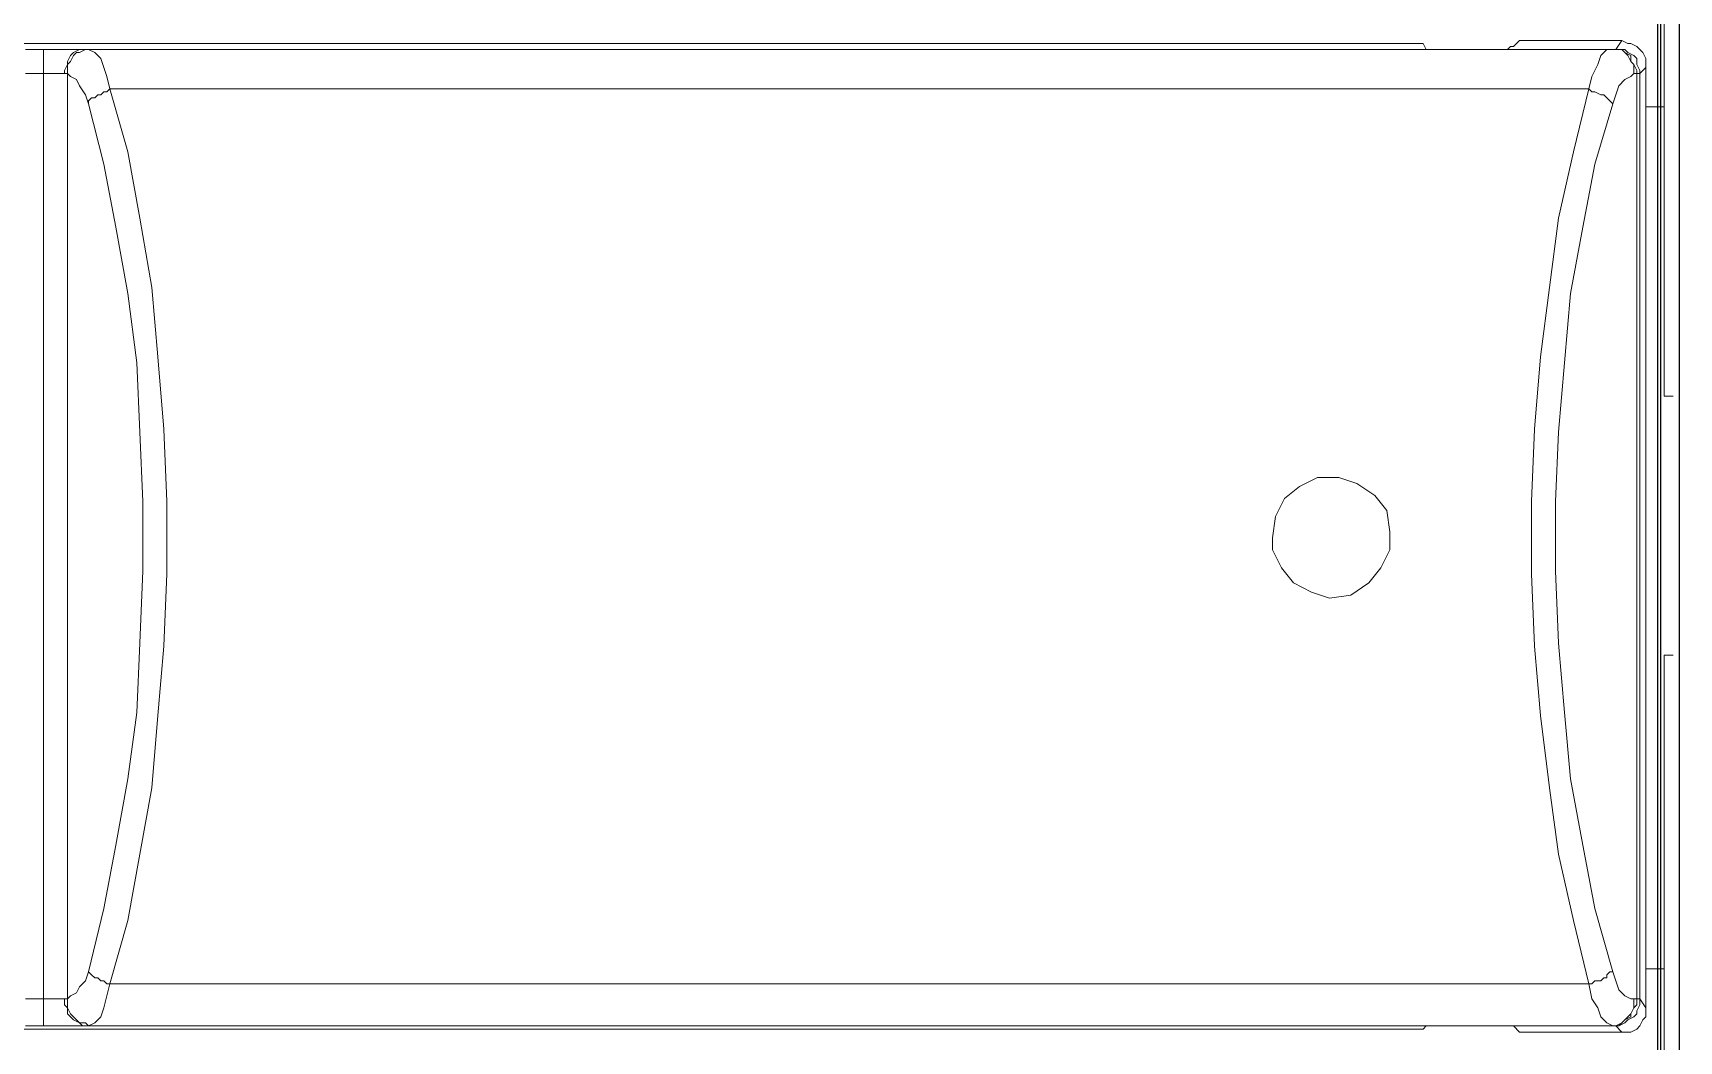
# Model space of a CAD drawing. Header units: centimetres. Extents: x -4.9 to 8, y -12.7 to 4.
# Drawn here: x -0.618 to 1.31, y -4.541 to -3.361 of the extents above; entities that cross this region are included whole.
import ezdxf

# ---------------------------------------------------------------- set-up
doc = ezdxf.new("R2010")
doc.units = ezdxf.units.CM
doc.header["$MEASUREMENT"] = 0
doc.layers.add('Layer 1', color=7, linetype='Continuous')

msp = doc.modelspace()

# ---------------------------------------------------------------- linework, layer by layer
at = {"layer": 'Layer 1', "color": 250, "lineweight": 25}
for points in [[(1.30966, 1.40011), (1.30966, 1.40011), (1.30966, -5.74365), (1.30966, -5.74365)], [(1.28495, -5.72248), (1.28495, -5.72248), (1.28495, 1.37893), (1.28495, 1.37893)], [(1.28848, -5.72601), (1.28848, -5.72601), (1.28848, 1.38246), (1.28848, 1.38246)]]:
    msp.add_open_spline(points, degree=3, dxfattribs=at)
at = {"layer": 'Layer 1', "color": 250, "lineweight": 20}
for points in [[(1.29203, -3.78573), (1.29203, -3.78573), (1.29203, -0.56134), (1.29203, -0.56134)], [(-2.24281, -3.37298), (-2.24281, -3.37298), (1.0098, -3.37298), (1.0098, -3.37298)], [(1.01333, -3.38004), (1.01333, -3.38004), (1.0098, -3.37298), (1.0098, -3.37298)], [(1.11564, -3.3765), (1.11564, -3.3765), (1.12269, -3.36946), (1.12269, -3.36946)], [(1.12269, -3.36946), (1.12269, -3.36946), (1.24264, -3.36946), (1.24264, -3.36946)], [(1.23558, -3.38004), (1.23558, -3.38004), (1.24264, -3.36946), (1.24264, -3.36946)], [(-0.62709, -3.38004), (-0.62709, -3.38004), (-0.60592, -3.38004), (-0.60592, -3.38004)], [(-0.55653, -3.38004), (-0.55653, -3.38004), (1.23206, -3.38004), (1.23206, -3.38004)], [(-0.55653, -3.38004), (-0.55653, -3.38004), (-0.553, -3.38004), (-0.553, -3.38004)], [(1.08389, -3.38004), (1.08389, -3.38004), (1.01333, -3.38004), (1.01333, -3.38004)], [(1.23206, -3.38004), (1.23206, -3.38004), (1.23206, -3.38004), (1.23206, -3.38004)], [(-0.60592, -3.40825), (-0.60592, -3.40825), (-0.62709, -3.40825), (-0.62709, -3.40825)], [(-0.60592, -4.49129), (-0.60592, -4.49129), (-0.60592, -3.40825), (-0.60592, -3.40825)], [(-0.5777, -3.40825), (-0.5777, -3.40825), (-0.58123, -3.40825), (-0.58123, -3.40825)], [(-0.5777, -4.49129), (-0.5777, -4.49129), (-0.5777, -3.40825), (-0.5777, -3.40825)], [(1.26028, -3.40825), (1.26028, -3.40825), (1.25675, -3.40825), (1.25675, -3.40825)], [(1.26028, -4.49129), (1.26028, -4.49129), (1.26028, -3.40825), (1.26028, -3.40825)], [(1.27086, -3.40121), (1.27086, -3.40121), (1.26381, -3.40825), (1.26381, -3.40825)], [(1.26381, -3.40825), (1.26381, -3.40825), (1.26381, -4.49129), (1.26381, -4.49129)], [(1.27086, -3.44707), (1.27086, -3.44707), (1.27086, -3.40121), (1.27086, -3.40121)], [(-0.52831, -3.42589), (-0.52831, -3.42589), (1.20383, -3.42589), (1.20383, -3.42589)], [(1.27086, -3.44707), (1.27086, -3.44707), (1.27086, -4.45601), (1.27086, -4.45601)], [(1.27086, -3.44707), (1.27086, -3.44707), (1.29203, -3.44707), (1.29203, -3.44707)], [(1.29203, -3.78573), (1.29203, -3.78573), (1.3026, -3.78573), (1.3026, -3.78573)], [(1.29203, -5.72601), (1.29203, -5.72601), (1.29203, -4.08911), (1.29203, -4.08911)], [(1.29203, -4.08911), (1.29203, -4.08911), (1.3026, -4.08911), (1.3026, -4.08911)], [(1.27086, -4.50187), (1.27086, -4.50187), (1.27086, -4.45601), (1.27086, -4.45601)], [(1.27086, -4.45601), (1.27086, -4.45601), (1.29203, -4.45601), (1.29203, -4.45601)], [(-0.62709, -4.49129), (-0.62709, -4.49129), (-0.60592, -4.49129), (-0.60592, -4.49129)], [(-0.58123, -4.49129), (-0.58123, -4.49129), (-0.5777, -4.49129), (-0.5777, -4.49129)], [(-0.52831, -4.47365), (-0.52831, -4.47365), (1.20383, -4.47365), (1.20383, -4.47365)], [(1.25675, -4.49129), (1.25675, -4.49129), (1.26028, -4.49129), (1.26028, -4.49129)], [(1.26028, -4.49129), (1.26028, -4.49129), (1.26381, -4.49129), (1.26381, -4.49129)], [(1.26381, -4.49129), (1.26381, -4.49129), (1.27086, -4.50187), (1.27086, -4.50187)], [(1.0098, -4.52657), (1.0098, -4.52657), (-2.24281, -4.52657), (-2.24281, -4.52657)], [(-0.60592, -4.52304), (-0.60592, -4.52304), (-0.62709, -4.52304), (-0.62709, -4.52304)], [(-0.55653, -4.52304), (-0.55653, -4.52304), (1.23206, -4.52304), (1.23206, -4.52304)], [(-0.553, -4.52304), (-0.553, -4.52304), (-0.55653, -4.52304), (-0.55653, -4.52304)], [(1.01333, -4.52304), (1.01333, -4.52304), (1.0098, -4.52657), (1.0098, -4.52657)], [(1.08389, -4.52304), (1.08389, -4.52304), (1.01333, -4.52304), (1.01333, -4.52304)], [(1.12269, -4.53009), (1.12269, -4.53009), (1.11564, -4.52304), (1.11564, -4.52304)], [(1.12269, -4.53009), (1.12269, -4.53009), (1.24264, -4.53009), (1.24264, -4.53009)], [(1.23206, -4.52304), (1.23206, -4.52304), (1.23206, -4.52304), (1.23206, -4.52304)], [(1.24264, -4.53009), (1.24264, -4.53009), (1.23558, -4.52304), (1.23558, -4.52304)]]:
    msp.add_open_spline(points, degree=3, dxfattribs=at)
for points, knots in [([(1.24264, -3.36946), (1.24264, -3.36946), (1.24969, -3.37298), (1.24969, -3.37298), (1.24969, -3.37298), (1.24969, -3.37298), (1.25322, -3.37298), (1.25322, -3.37298), (1.25322, -3.37298), (1.25322, -3.37298), (1.26028, -3.3765), (1.26028, -3.3765), (1.26028, -3.3765), (1.26028, -3.3765), (1.26381, -3.38004), (1.26381, -3.38004), (1.26381, -3.38004), (1.26381, -3.38004), (1.26733, -3.38357), (1.26733, -3.38357), (1.26733, -3.38357), (1.26733, -3.38357), (1.27086, -3.39061), (1.27086, -3.39061), (1.27086, -3.39061), (1.27086, -3.39061), (1.27086, -3.39414), (1.27086, -3.39414), (1.27086, -3.39414), (1.27086, -3.39414), (1.27086, -3.40121), (1.27086, -3.40121)], [0, 0, 0, 0, 0.1111111, 0.1111111, 0.1111111, 0.1111111, 0.2222222, 0.2222222, 0.2222222, 0.2222222, 0.3333333, 0.3333333, 0.3333333, 0.3333333, 0.4444444, 0.4444444, 0.4444444, 0.4444444, 0.5555556, 0.5555556, 0.5555556, 0.5555556, 0.6666667, 0.6666667, 0.6666667, 0.6666667, 0.7777778, 0.7777778, 0.7777778, 0.7777778, 1, 1, 1, 1]), ([(-0.60592, -3.38004), (-0.60592, -3.38004), (-0.59534, -3.38004), (-0.59534, -3.38004), (-0.59534, -3.38004), (-0.59534, -3.38004), (-0.58123, -3.38004), (-0.58123, -3.38004), (-0.58123, -3.38004), (-0.58123, -3.38004), (-0.57064, -3.38004), (-0.57064, -3.38004), (-0.57064, -3.38004), (-0.57064, -3.38004), (-0.56359, -3.38004), (-0.56359, -3.38004), (-0.56359, -3.38004), (-0.56359, -3.38004), (-0.55653, -3.38004), (-0.55653, -3.38004)], [0, 0, 0, 0, 0.1666667, 0.1666667, 0.1666667, 0.1666667, 0.3333333, 0.3333333, 0.3333333, 0.3333333, 0.5, 0.5, 0.5, 0.5, 0.6666667, 0.6666667, 0.6666667, 0.6666667, 1, 1, 1, 1]), ([(-0.60592, -3.38004), (-0.60592, -3.38004), (-0.60592, -3.38004), (-0.60592, -3.38004), (-0.60592, -3.38004), (-0.60592, -3.38004), (-0.60592, -3.38357), (-0.60592, -3.38357), (-0.60592, -3.38357), (-0.60592, -3.38357), (-0.60592, -3.3871), (-0.60592, -3.3871), (-0.60592, -3.3871), (-0.60592, -3.3871), (-0.60592, -3.39061), (-0.60592, -3.39061), (-0.60592, -3.39061), (-0.60592, -3.39061), (-0.60592, -3.39768), (-0.60592, -3.39768), (-0.60592, -3.39768), (-0.60592, -3.39768), (-0.60592, -3.40121), (-0.60592, -3.40121), (-0.60592, -3.40121), (-0.60592, -3.40121), (-0.60592, -3.40825), (-0.60592, -3.40825)], [0, 0, 0, 0, 0.125, 0.125, 0.125, 0.125, 0.25, 0.25, 0.25, 0.25, 0.375, 0.375, 0.375, 0.375, 0.5, 0.5, 0.5, 0.5, 0.625, 0.625, 0.625, 0.625, 0.75, 0.75, 0.75, 0.75, 1, 1, 1, 1]), ([(-0.55653, -3.38004), (-0.55653, -3.38004), (-0.56006, -3.38004), (-0.56006, -3.38004), (-0.56006, -3.38004), (-0.56006, -3.38004), (-0.56359, -3.38004), (-0.56359, -3.38004), (-0.56359, -3.38004), (-0.56359, -3.38004), (-0.57064, -3.38357), (-0.57064, -3.38357), (-0.57064, -3.38357), (-0.57064, -3.38357), (-0.57417, -3.3871), (-0.57417, -3.3871), (-0.57417, -3.3871), (-0.57417, -3.3871), (-0.5777, -3.39414), (-0.5777, -3.39414), (-0.5777, -3.39414), (-0.5777, -3.39414), (-0.5777, -3.39768), (-0.5777, -3.39768), (-0.5777, -3.39768), (-0.5777, -3.39768), (-0.58123, -3.40473), (-0.58123, -3.40473), (-0.58123, -3.40473), (-0.58123, -3.40473), (-0.58123, -3.40825), (-0.58123, -3.40825)], [0, 0, 0, 0, 0.1111111, 0.1111111, 0.1111111, 0.1111111, 0.2222222, 0.2222222, 0.2222222, 0.2222222, 0.3333333, 0.3333333, 0.3333333, 0.3333333, 0.4444444, 0.4444444, 0.4444444, 0.4444444, 0.5555556, 0.5555556, 0.5555556, 0.5555556, 0.6666667, 0.6666667, 0.6666667, 0.6666667, 0.7777778, 0.7777778, 0.7777778, 0.7777778, 1, 1, 1, 1]), ([(-0.553, -3.38004), (-0.553, -3.38004), (-0.55653, -3.38004), (-0.55653, -3.38004), (-0.55653, -3.38004), (-0.55653, -3.38004), (-0.56359, -3.38357), (-0.56359, -3.38357), (-0.56359, -3.38357), (-0.56359, -3.38357), (-0.56712, -3.38357), (-0.56712, -3.38357), (-0.56712, -3.38357), (-0.56712, -3.38357), (-0.57064, -3.3871), (-0.57064, -3.3871), (-0.57064, -3.3871), (-0.57064, -3.3871), (-0.57417, -3.39414), (-0.57417, -3.39414), (-0.57417, -3.39414), (-0.57417, -3.39414), (-0.5777, -3.39768), (-0.5777, -3.39768), (-0.5777, -3.39768), (-0.5777, -3.39768), (-0.5777, -3.40473), (-0.5777, -3.40473), (-0.5777, -3.40473), (-0.5777, -3.40473), (-0.5777, -3.40825), (-0.5777, -3.40825)], [0, 0, 0, 0, 0.1111111, 0.1111111, 0.1111111, 0.1111111, 0.2222222, 0.2222222, 0.2222222, 0.2222222, 0.3333333, 0.3333333, 0.3333333, 0.3333333, 0.4444444, 0.4444444, 0.4444444, 0.4444444, 0.5555556, 0.5555556, 0.5555556, 0.5555556, 0.6666667, 0.6666667, 0.6666667, 0.6666667, 0.7777778, 0.7777778, 0.7777778, 0.7777778, 1, 1, 1, 1]), ([(-0.553, -3.38004), (-0.553, -3.38004), (-0.54595, -3.38357), (-0.54595, -3.38357), (-0.54595, -3.38357), (-0.54595, -3.38357), (-0.53889, -3.39061), (-0.53889, -3.39061), (-0.53889, -3.39061), (-0.53889, -3.39061), (-0.53537, -3.40121), (-0.53537, -3.40121), (-0.53537, -3.40121), (-0.53537, -3.40121), (-0.53184, -3.41179), (-0.53184, -3.41179), (-0.53184, -3.41179), (-0.53184, -3.41179), (-0.52831, -3.42589), (-0.52831, -3.42589)], [0, 0, 0, 0, 0.1666667, 0.1666667, 0.1666667, 0.1666667, 0.3333333, 0.3333333, 0.3333333, 0.3333333, 0.5, 0.5, 0.5, 0.5, 0.6666667, 0.6666667, 0.6666667, 0.6666667, 1, 1, 1, 1]), ([(1.11564, -3.3765), (1.11564, -3.3765), (1.11564, -3.3765), (1.11564, -3.3765), (1.11564, -3.3765), (1.11564, -3.3765), (1.11211, -3.3765), (1.11211, -3.3765), (1.11211, -3.3765), (1.11211, -3.3765), (1.10858, -3.38004), (1.10858, -3.38004), (1.10858, -3.38004), (1.10858, -3.38004), (1.10506, -3.38004), (1.10506, -3.38004), (1.10506, -3.38004), (1.10506, -3.38004), (1.10153, -3.38004), (1.10153, -3.38004), (1.10153, -3.38004), (1.10153, -3.38004), (1.098, -3.38004), (1.098, -3.38004), (1.098, -3.38004), (1.098, -3.38004), (1.09094, -3.38004), (1.09094, -3.38004), (1.09094, -3.38004), (1.09094, -3.38004), (1.08389, -3.38004), (1.08389, -3.38004)], [0, 0, 0, 0, 0.1111111, 0.1111111, 0.1111111, 0.1111111, 0.2222222, 0.2222222, 0.2222222, 0.2222222, 0.3333333, 0.3333333, 0.3333333, 0.3333333, 0.4444444, 0.4444444, 0.4444444, 0.4444444, 0.5555556, 0.5555556, 0.5555556, 0.5555556, 0.6666667, 0.6666667, 0.6666667, 0.6666667, 0.7777778, 0.7777778, 0.7777778, 0.7777778, 1, 1, 1, 1]), ([(1.20383, -3.42589), (1.20383, -3.42589), (1.20736, -3.41179), (1.20736, -3.41179), (1.20736, -3.41179), (1.20736, -3.41179), (1.21442, -3.39768), (1.21442, -3.39768), (1.21442, -3.39768), (1.21442, -3.39768), (1.21794, -3.3871), (1.21794, -3.3871), (1.21794, -3.3871), (1.21794, -3.3871), (1.225, -3.38004), (1.225, -3.38004), (1.225, -3.38004), (1.225, -3.38004), (1.23206, -3.38004), (1.23206, -3.38004)], [0, 0, 0, 0, 0.1666667, 0.1666667, 0.1666667, 0.1666667, 0.3333333, 0.3333333, 0.3333333, 0.3333333, 0.5, 0.5, 0.5, 0.5, 0.6666667, 0.6666667, 0.6666667, 0.6666667, 1, 1, 1, 1]), ([(1.23206, -3.38004), (1.23206, -3.38004), (1.23558, -3.38004), (1.23558, -3.38004), (1.23558, -3.38004), (1.23558, -3.38004), (1.24264, -3.38004), (1.24264, -3.38004), (1.24264, -3.38004), (1.24264, -3.38004), (1.24617, -3.38357), (1.24617, -3.38357), (1.24617, -3.38357), (1.24617, -3.38357), (1.24969, -3.3871), (1.24969, -3.3871), (1.24969, -3.3871), (1.24969, -3.3871), (1.25322, -3.39414), (1.25322, -3.39414), (1.25322, -3.39414), (1.25322, -3.39414), (1.25675, -3.39768), (1.25675, -3.39768), (1.25675, -3.39768), (1.25675, -3.39768), (1.25675, -3.40473), (1.25675, -3.40473), (1.25675, -3.40473), (1.25675, -3.40473), (1.25675, -3.40825), (1.25675, -3.40825)], [0, 0, 0, 0, 0.1111111, 0.1111111, 0.1111111, 0.1111111, 0.2222222, 0.2222222, 0.2222222, 0.2222222, 0.3333333, 0.3333333, 0.3333333, 0.3333333, 0.4444444, 0.4444444, 0.4444444, 0.4444444, 0.5555556, 0.5555556, 0.5555556, 0.5555556, 0.6666667, 0.6666667, 0.6666667, 0.6666667, 0.7777778, 0.7777778, 0.7777778, 0.7777778, 1, 1, 1, 1]), ([(1.23206, -3.38004), (1.23206, -3.38004), (1.23911, -3.38004), (1.23911, -3.38004), (1.23911, -3.38004), (1.23911, -3.38004), (1.24264, -3.38004), (1.24264, -3.38004), (1.24264, -3.38004), (1.24264, -3.38004), (1.24617, -3.38357), (1.24617, -3.38357), (1.24617, -3.38357), (1.24617, -3.38357), (1.25322, -3.3871), (1.25322, -3.3871), (1.25322, -3.3871), (1.25322, -3.3871), (1.25322, -3.39414), (1.25322, -3.39414), (1.25322, -3.39414), (1.25322, -3.39414), (1.25675, -3.39768), (1.25675, -3.39768), (1.25675, -3.39768), (1.25675, -3.39768), (1.26028, -3.40473), (1.26028, -3.40473), (1.26028, -3.40473), (1.26028, -3.40473), (1.26028, -3.40825), (1.26028, -3.40825)], [0, 0, 0, 0, 0.1111111, 0.1111111, 0.1111111, 0.1111111, 0.2222222, 0.2222222, 0.2222222, 0.2222222, 0.3333333, 0.3333333, 0.3333333, 0.3333333, 0.4444444, 0.4444444, 0.4444444, 0.4444444, 0.5555556, 0.5555556, 0.5555556, 0.5555556, 0.6666667, 0.6666667, 0.6666667, 0.6666667, 0.7777778, 0.7777778, 0.7777778, 0.7777778, 1, 1, 1, 1]), ([(1.23206, -3.38004), (1.23206, -3.38004), (1.23206, -3.38004), (1.23206, -3.38004), (1.23206, -3.38004), (1.23206, -3.38004), (1.23558, -3.38004), (1.23558, -3.38004)], [0, 0, 0, 0, 0.3333333, 0.3333333, 0.3333333, 0.3333333, 1, 1, 1, 1]), ([(1.23558, -3.38004), (1.23558, -3.38004), (1.23911, -3.38004), (1.23911, -3.38004), (1.23911, -3.38004), (1.23911, -3.38004), (1.24617, -3.38004), (1.24617, -3.38004), (1.24617, -3.38004), (1.24617, -3.38004), (1.24969, -3.38357), (1.24969, -3.38357), (1.24969, -3.38357), (1.24969, -3.38357), (1.25675, -3.3871), (1.25675, -3.3871), (1.25675, -3.3871), (1.25675, -3.3871), (1.26028, -3.39061), (1.26028, -3.39061), (1.26028, -3.39061), (1.26028, -3.39061), (1.26028, -3.39768), (1.26028, -3.39768), (1.26028, -3.39768), (1.26028, -3.39768), (1.26381, -3.40473), (1.26381, -3.40473), (1.26381, -3.40473), (1.26381, -3.40473), (1.26381, -3.40825), (1.26381, -3.40825)], [0, 0, 0, 0, 0.1111111, 0.1111111, 0.1111111, 0.1111111, 0.2222222, 0.2222222, 0.2222222, 0.2222222, 0.3333333, 0.3333333, 0.3333333, 0.3333333, 0.4444444, 0.4444444, 0.4444444, 0.4444444, 0.5555556, 0.5555556, 0.5555556, 0.5555556, 0.6666667, 0.6666667, 0.6666667, 0.6666667, 0.7777778, 0.7777778, 0.7777778, 0.7777778, 1, 1, 1, 1]), ([(-0.58123, -3.40825), (-0.58123, -3.40825), (-0.58475, -3.40825), (-0.58475, -3.40825), (-0.58475, -3.40825), (-0.58475, -3.40825), (-0.58828, -3.40825), (-0.58828, -3.40825), (-0.58828, -3.40825), (-0.58828, -3.40825), (-0.59534, -3.40825), (-0.59534, -3.40825), (-0.59534, -3.40825), (-0.59534, -3.40825), (-0.59887, -3.40825), (-0.59887, -3.40825), (-0.59887, -3.40825), (-0.59887, -3.40825), (-0.60592, -3.40825), (-0.60592, -3.40825)], [0, 0, 0, 0, 0.1666667, 0.1666667, 0.1666667, 0.1666667, 0.3333333, 0.3333333, 0.3333333, 0.3333333, 0.5, 0.5, 0.5, 0.5, 0.6666667, 0.6666667, 0.6666667, 0.6666667, 1, 1, 1, 1]), ([(-0.553, -3.44354), (-0.553, -3.44354), (-0.55653, -3.43296), (-0.55653, -3.43296), (-0.55653, -3.43296), (-0.55653, -3.43296), (-0.56359, -3.42236), (-0.56359, -3.42236), (-0.56359, -3.42236), (-0.56359, -3.42236), (-0.56712, -3.41532), (-0.56712, -3.41532), (-0.56712, -3.41532), (-0.56712, -3.41532), (-0.57417, -3.41179), (-0.57417, -3.41179), (-0.57417, -3.41179), (-0.57417, -3.41179), (-0.5777, -3.40825), (-0.5777, -3.40825)], [0, 0, 0, 0, 0.1666667, 0.1666667, 0.1666667, 0.1666667, 0.3333333, 0.3333333, 0.3333333, 0.3333333, 0.5, 0.5, 0.5, 0.5, 0.6666667, 0.6666667, 0.6666667, 0.6666667, 1, 1, 1, 1]), ([(1.25675, -3.40825), (1.25675, -3.40825), (1.25322, -3.41179), (1.25322, -3.41179), (1.25322, -3.41179), (1.25322, -3.41179), (1.24617, -3.41532), (1.24617, -3.41532), (1.24617, -3.41532), (1.24617, -3.41532), (1.23911, -3.42236), (1.23911, -3.42236), (1.23911, -3.42236), (1.23911, -3.42236), (1.23558, -3.43296), (1.23558, -3.43296), (1.23558, -3.43296), (1.23558, -3.43296), (1.23206, -3.44354), (1.23206, -3.44354)], [0, 0, 0, 0, 0.1666667, 0.1666667, 0.1666667, 0.1666667, 0.3333333, 0.3333333, 0.3333333, 0.3333333, 0.5, 0.5, 0.5, 0.5, 0.6666667, 0.6666667, 0.6666667, 0.6666667, 1, 1, 1, 1]), ([(1.26381, -3.40825), (1.26381, -3.40825), (1.26381, -3.40825), (1.26381, -3.40825), (1.26381, -3.40825), (1.26381, -3.40825), (1.26028, -3.40825), (1.26028, -3.40825)], [0, 0, 0, 0, 0.3333333, 0.3333333, 0.3333333, 0.3333333, 1, 1, 1, 1]), ([(-0.52831, -3.42589), (-0.52831, -3.42589), (-0.53184, -3.42943), (-0.53184, -3.42943), (-0.53184, -3.42943), (-0.53184, -3.42943), (-0.53537, -3.42943), (-0.53537, -3.42943), (-0.53537, -3.42943), (-0.53537, -3.42943), (-0.53889, -3.43296), (-0.53889, -3.43296), (-0.53889, -3.43296), (-0.53889, -3.43296), (-0.54242, -3.43296), (-0.54242, -3.43296), (-0.54242, -3.43296), (-0.54242, -3.43296), (-0.54595, -3.43648), (-0.54595, -3.43648), (-0.54595, -3.43648), (-0.54595, -3.43648), (-0.54948, -3.43648), (-0.54948, -3.43648), (-0.54948, -3.43648), (-0.54948, -3.43648), (-0.553, -3.44), (-0.553, -3.44), (-0.553, -3.44), (-0.553, -3.44), (-0.553, -3.44354), (-0.553, -3.44354)], [0, 0, 0, 0, 0.1111111, 0.1111111, 0.1111111, 0.1111111, 0.2222222, 0.2222222, 0.2222222, 0.2222222, 0.3333333, 0.3333333, 0.3333333, 0.3333333, 0.4444444, 0.4444444, 0.4444444, 0.4444444, 0.5555556, 0.5555556, 0.5555556, 0.5555556, 0.6666667, 0.6666667, 0.6666667, 0.6666667, 0.7777778, 0.7777778, 0.7777778, 0.7777778, 1, 1, 1, 1]), ([(-0.52831, -3.42589), (-0.52831, -3.42589), (-0.50714, -3.49998), (-0.50714, -3.49998), (-0.50714, -3.49998), (-0.50714, -3.49998), (-0.49303, -3.5776), (-0.49303, -3.5776), (-0.49303, -3.5776), (-0.49303, -3.5776), (-0.47892, -3.65873), (-0.47892, -3.65873), (-0.47892, -3.65873), (-0.47892, -3.65873), (-0.47187, -3.73986), (-0.47187, -3.73986), (-0.47187, -3.73986), (-0.47187, -3.73986), (-0.46481, -3.82454), (-0.46481, -3.82454), (-0.46481, -3.82454), (-0.46481, -3.82454), (-0.46128, -3.90921), (-0.46128, -3.90921), (-0.46128, -3.90921), (-0.46128, -3.90921), (-0.46128, -3.99386), (-0.46128, -3.99386), (-0.46128, -3.99386), (-0.46128, -3.99386), (-0.46481, -4.07854), (-0.46481, -4.07854), (-0.46481, -4.07854), (-0.46481, -4.07854), (-0.47187, -4.15968), (-0.47187, -4.15968), (-0.47187, -4.15968), (-0.47187, -4.15968), (-0.47892, -4.24434), (-0.47892, -4.24434), (-0.47892, -4.24434), (-0.47892, -4.24434), (-0.49303, -4.32196), (-0.49303, -4.32196), (-0.49303, -4.32196), (-0.49303, -4.32196), (-0.50714, -4.39957), (-0.50714, -4.39957), (-0.50714, -4.39957), (-0.50714, -4.39957), (-0.52831, -4.47365), (-0.52831, -4.47365)], [0, 0, 0, 0, 0.0714286, 0.0714286, 0.0714286, 0.0714286, 0.1428571, 0.1428571, 0.1428571, 0.1428571, 0.2142857, 0.2142857, 0.2142857, 0.2142857, 0.2857143, 0.2857143, 0.2857143, 0.2857143, 0.3571429, 0.3571429, 0.3571429, 0.3571429, 0.4285714, 0.4285714, 0.4285714, 0.4285714, 0.5, 0.5, 0.5, 0.5, 0.5714286, 0.5714286, 0.5714286, 0.5714286, 0.6428571, 0.6428571, 0.6428571, 0.6428571, 0.7142857, 0.7142857, 0.7142857, 0.7142857, 0.7857143, 0.7857143, 0.7857143, 0.7857143, 0.8571429, 0.8571429, 0.8571429, 0.8571429, 1, 1, 1, 1]), ([(1.20383, -4.47365), (1.20383, -4.47365), (1.18619, -4.39957), (1.18619, -4.39957), (1.18619, -4.39957), (1.18619, -4.39957), (1.16855, -4.32196), (1.16855, -4.32196), (1.16855, -4.32196), (1.16855, -4.32196), (1.15797, -4.24434), (1.15797, -4.24434), (1.15797, -4.24434), (1.15797, -4.24434), (1.14739, -4.15968), (1.14739, -4.15968), (1.14739, -4.15968), (1.14739, -4.15968), (1.14033, -4.07854), (1.14033, -4.07854), (1.14033, -4.07854), (1.14033, -4.07854), (1.13681, -3.99386), (1.13681, -3.99386), (1.13681, -3.99386), (1.13681, -3.99386), (1.13681, -3.90921), (1.13681, -3.90921), (1.13681, -3.90921), (1.13681, -3.90921), (1.14033, -3.82454), (1.14033, -3.82454), (1.14033, -3.82454), (1.14033, -3.82454), (1.14739, -3.73986), (1.14739, -3.73986), (1.14739, -3.73986), (1.14739, -3.73986), (1.15797, -3.65873), (1.15797, -3.65873), (1.15797, -3.65873), (1.15797, -3.65873), (1.16855, -3.5776), (1.16855, -3.5776), (1.16855, -3.5776), (1.16855, -3.5776), (1.18619, -3.49998), (1.18619, -3.49998), (1.18619, -3.49998), (1.18619, -3.49998), (1.20383, -3.42589), (1.20383, -3.42589)], [0, 0, 0, 0, 0.0714286, 0.0714286, 0.0714286, 0.0714286, 0.1428571, 0.1428571, 0.1428571, 0.1428571, 0.2142857, 0.2142857, 0.2142857, 0.2142857, 0.2857143, 0.2857143, 0.2857143, 0.2857143, 0.3571429, 0.3571429, 0.3571429, 0.3571429, 0.4285714, 0.4285714, 0.4285714, 0.4285714, 0.5, 0.5, 0.5, 0.5, 0.5714286, 0.5714286, 0.5714286, 0.5714286, 0.6428571, 0.6428571, 0.6428571, 0.6428571, 0.7142857, 0.7142857, 0.7142857, 0.7142857, 0.7857143, 0.7857143, 0.7857143, 0.7857143, 0.8571429, 0.8571429, 0.8571429, 0.8571429, 1, 1, 1, 1]), ([(1.20383, -3.42589), (1.20383, -3.42589), (1.20736, -3.42943), (1.20736, -3.42943), (1.20736, -3.42943), (1.20736, -3.42943), (1.21089, -3.42943), (1.21089, -3.42943), (1.21089, -3.42943), (1.21089, -3.42943), (1.21794, -3.43296), (1.21794, -3.43296), (1.21794, -3.43296), (1.21794, -3.43296), (1.22147, -3.43296), (1.22147, -3.43296), (1.22147, -3.43296), (1.22147, -3.43296), (1.225, -3.43648), (1.225, -3.43648), (1.225, -3.43648), (1.225, -3.43648), (1.22853, -3.44), (1.22853, -3.44), (1.22853, -3.44), (1.22853, -3.44), (1.23206, -3.44354), (1.23206, -3.44354)], [0, 0, 0, 0, 0.125, 0.125, 0.125, 0.125, 0.25, 0.25, 0.25, 0.25, 0.375, 0.375, 0.375, 0.375, 0.5, 0.5, 0.5, 0.5, 0.625, 0.625, 0.625, 0.625, 0.75, 0.75, 0.75, 0.75, 1, 1, 1, 1]), ([(-0.553, -4.45954), (-0.553, -4.45954), (-0.53537, -4.38546), (-0.53537, -4.38546), (-0.53537, -4.38546), (-0.53537, -4.38546), (-0.52125, -4.31136), (-0.52125, -4.31136), (-0.52125, -4.31136), (-0.52125, -4.31136), (-0.50714, -4.23375), (-0.50714, -4.23375), (-0.50714, -4.23375), (-0.50714, -4.23375), (-0.49656, -4.15614), (-0.49656, -4.15614), (-0.49656, -4.15614), (-0.49656, -4.15614), (-0.49303, -4.075), (-0.49303, -4.075), (-0.49303, -4.075), (-0.49303, -4.075), (-0.4895, -3.99035), (-0.4895, -3.99035), (-0.4895, -3.99035), (-0.4895, -3.99035), (-0.4895, -3.90921), (-0.4895, -3.90921), (-0.4895, -3.90921), (-0.4895, -3.90921), (-0.49303, -3.82807), (-0.49303, -3.82807), (-0.49303, -3.82807), (-0.49303, -3.82807), (-0.49656, -3.74693), (-0.49656, -3.74693), (-0.49656, -3.74693), (-0.49656, -3.74693), (-0.50714, -3.66579), (-0.50714, -3.66579), (-0.50714, -3.66579), (-0.50714, -3.66579), (-0.52125, -3.58818), (-0.52125, -3.58818), (-0.52125, -3.58818), (-0.52125, -3.58818), (-0.53537, -3.5141), (-0.53537, -3.5141), (-0.53537, -3.5141), (-0.53537, -3.5141), (-0.553, -3.44354), (-0.553, -3.44354)], [0, 0, 0, 0, 0.0714286, 0.0714286, 0.0714286, 0.0714286, 0.1428571, 0.1428571, 0.1428571, 0.1428571, 0.2142857, 0.2142857, 0.2142857, 0.2142857, 0.2857143, 0.2857143, 0.2857143, 0.2857143, 0.3571429, 0.3571429, 0.3571429, 0.3571429, 0.4285714, 0.4285714, 0.4285714, 0.4285714, 0.5, 0.5, 0.5, 0.5, 0.5714286, 0.5714286, 0.5714286, 0.5714286, 0.6428571, 0.6428571, 0.6428571, 0.6428571, 0.7142857, 0.7142857, 0.7142857, 0.7142857, 0.7857143, 0.7857143, 0.7857143, 0.7857143, 0.8571429, 0.8571429, 0.8571429, 0.8571429, 1, 1, 1, 1]), ([(1.23206, -3.44354), (1.23206, -3.44354), (1.21089, -3.5141), (1.21089, -3.5141), (1.21089, -3.5141), (1.21089, -3.5141), (1.19678, -3.58818), (1.19678, -3.58818), (1.19678, -3.58818), (1.19678, -3.58818), (1.18267, -3.66579), (1.18267, -3.66579), (1.18267, -3.66579), (1.18267, -3.66579), (1.17561, -3.74693), (1.17561, -3.74693), (1.17561, -3.74693), (1.17561, -3.74693), (1.16855, -3.82807), (1.16855, -3.82807), (1.16855, -3.82807), (1.16855, -3.82807), (1.16503, -3.90921), (1.16503, -3.90921), (1.16503, -3.90921), (1.16503, -3.90921), (1.16503, -3.99035), (1.16503, -3.99035), (1.16503, -3.99035), (1.16503, -3.99035), (1.16855, -4.075), (1.16855, -4.075), (1.16855, -4.075), (1.16855, -4.075), (1.17561, -4.15614), (1.17561, -4.15614), (1.17561, -4.15614), (1.17561, -4.15614), (1.18267, -4.23375), (1.18267, -4.23375), (1.18267, -4.23375), (1.18267, -4.23375), (1.19678, -4.31136), (1.19678, -4.31136), (1.19678, -4.31136), (1.19678, -4.31136), (1.21089, -4.38546), (1.21089, -4.38546), (1.21089, -4.38546), (1.21089, -4.38546), (1.23206, -4.45954), (1.23206, -4.45954)], [0, 0, 0, 0, 0.0714286, 0.0714286, 0.0714286, 0.0714286, 0.1428571, 0.1428571, 0.1428571, 0.1428571, 0.2142857, 0.2142857, 0.2142857, 0.2142857, 0.2857143, 0.2857143, 0.2857143, 0.2857143, 0.3571429, 0.3571429, 0.3571429, 0.3571429, 0.4285714, 0.4285714, 0.4285714, 0.4285714, 0.5, 0.5, 0.5, 0.5, 0.5714286, 0.5714286, 0.5714286, 0.5714286, 0.6428571, 0.6428571, 0.6428571, 0.6428571, 0.7142857, 0.7142857, 0.7142857, 0.7142857, 0.7857143, 0.7857143, 0.7857143, 0.7857143, 0.8571429, 0.8571429, 0.8571429, 0.8571429, 1, 1, 1, 1]), ([(0.83342, -3.95154), (0.83342, -3.95154), (0.83695, -3.92684), (0.83695, -3.92684), (0.83695, -3.92684), (0.83695, -3.92684), (0.84753, -3.90568), (0.84753, -3.90568), (0.84753, -3.90568), (0.84753, -3.90568), (0.86517, -3.89157), (0.86517, -3.89157), (0.86517, -3.89157), (0.86517, -3.89157), (0.88633, -3.88098), (0.88633, -3.88098), (0.88633, -3.88098), (0.88633, -3.88098), (0.91103, -3.88098), (0.91103, -3.88098), (0.91103, -3.88098), (0.91103, -3.88098), (0.93219, -3.88804), (0.93219, -3.88804), (0.93219, -3.88804), (0.93219, -3.88804), (0.95336, -3.90214), (0.95336, -3.90214), (0.95336, -3.90214), (0.95336, -3.90214), (0.96747, -3.91979), (0.96747, -3.91979), (0.96747, -3.91979), (0.96747, -3.91979), (0.971, -3.94448), (0.971, -3.94448), (0.971, -3.94448), (0.971, -3.94448), (0.971, -3.96564), (0.971, -3.96564), (0.971, -3.96564), (0.971, -3.96564), (0.96042, -3.98682), (0.96042, -3.98682), (0.96042, -3.98682), (0.96042, -3.98682), (0.94631, -4.00446), (0.94631, -4.00446), (0.94631, -4.00446), (0.94631, -4.00446), (0.92514, -4.01857), (0.92514, -4.01857), (0.92514, -4.01857), (0.92514, -4.01857), (0.90044, -4.0221), (0.90044, -4.0221), (0.90044, -4.0221), (0.90044, -4.0221), (0.87928, -4.01504), (0.87928, -4.01504), (0.87928, -4.01504), (0.87928, -4.01504), (0.85811, -4.00446), (0.85811, -4.00446), (0.85811, -4.00446), (0.85811, -4.00446), (0.844, -3.98682), (0.844, -3.98682), (0.844, -3.98682), (0.844, -3.98682), (0.83342, -3.96564), (0.83342, -3.96564), (0.83342, -3.96564), (0.83342, -3.96564), (0.83342, -3.95154), (0.83342, -3.95154)], [0, 0, 0, 0, 0.05, 0.05, 0.05, 0.05, 0.1, 0.1, 0.1, 0.1, 0.15, 0.15, 0.15, 0.15, 0.2, 0.2, 0.2, 0.2, 0.25, 0.25, 0.25, 0.25, 0.3, 0.3, 0.3, 0.3, 0.35, 0.35, 0.35, 0.35, 0.4, 0.4, 0.4, 0.4, 0.45, 0.45, 0.45, 0.45, 0.5, 0.5, 0.5, 0.5, 0.55, 0.55, 0.55, 0.55, 0.6, 0.6, 0.6, 0.6, 0.65, 0.65, 0.65, 0.65, 0.7, 0.7, 0.7, 0.7, 0.75, 0.75, 0.75, 0.75, 0.8, 0.8, 0.8, 0.8, 0.85, 0.85, 0.85, 0.85, 0.9, 0.9, 0.9, 0.9, 1, 1, 1, 1]), ([(0.83342, -3.95154), (0.83342, -3.95154), (0.83695, -3.92684), (0.83695, -3.92684), (0.83695, -3.92684), (0.83695, -3.92684), (0.84753, -3.90568), (0.84753, -3.90568), (0.84753, -3.90568), (0.84753, -3.90568), (0.86517, -3.89157), (0.86517, -3.89157), (0.86517, -3.89157), (0.86517, -3.89157), (0.88633, -3.88098), (0.88633, -3.88098), (0.88633, -3.88098), (0.88633, -3.88098), (0.91103, -3.88098), (0.91103, -3.88098), (0.91103, -3.88098), (0.91103, -3.88098), (0.93219, -3.88804), (0.93219, -3.88804), (0.93219, -3.88804), (0.93219, -3.88804), (0.95336, -3.90214), (0.95336, -3.90214), (0.95336, -3.90214), (0.95336, -3.90214), (0.96747, -3.91979), (0.96747, -3.91979), (0.96747, -3.91979), (0.96747, -3.91979), (0.971, -3.94448), (0.971, -3.94448), (0.971, -3.94448), (0.971, -3.94448), (0.971, -3.96564), (0.971, -3.96564), (0.971, -3.96564), (0.971, -3.96564), (0.96042, -3.98682), (0.96042, -3.98682), (0.96042, -3.98682), (0.96042, -3.98682), (0.94631, -4.00446), (0.94631, -4.00446), (0.94631, -4.00446), (0.94631, -4.00446), (0.92514, -4.01857), (0.92514, -4.01857), (0.92514, -4.01857), (0.92514, -4.01857), (0.90044, -4.0221), (0.90044, -4.0221), (0.90044, -4.0221), (0.90044, -4.0221), (0.87928, -4.01504), (0.87928, -4.01504), (0.87928, -4.01504), (0.87928, -4.01504), (0.85811, -4.00446), (0.85811, -4.00446), (0.85811, -4.00446), (0.85811, -4.00446), (0.844, -3.98682), (0.844, -3.98682), (0.844, -3.98682), (0.844, -3.98682), (0.83342, -3.96564), (0.83342, -3.96564), (0.83342, -3.96564), (0.83342, -3.96564), (0.83342, -3.95154), (0.83342, -3.95154)], [0, 0, 0, 0, 0.05, 0.05, 0.05, 0.05, 0.1, 0.1, 0.1, 0.1, 0.15, 0.15, 0.15, 0.15, 0.2, 0.2, 0.2, 0.2, 0.25, 0.25, 0.25, 0.25, 0.3, 0.3, 0.3, 0.3, 0.35, 0.35, 0.35, 0.35, 0.4, 0.4, 0.4, 0.4, 0.45, 0.45, 0.45, 0.45, 0.5, 0.5, 0.5, 0.5, 0.55, 0.55, 0.55, 0.55, 0.6, 0.6, 0.6, 0.6, 0.65, 0.65, 0.65, 0.65, 0.7, 0.7, 0.7, 0.7, 0.75, 0.75, 0.75, 0.75, 0.8, 0.8, 0.8, 0.8, 0.85, 0.85, 0.85, 0.85, 0.9, 0.9, 0.9, 0.9, 1, 1, 1, 1]), ([(-0.5777, -4.49129), (-0.5777, -4.49129), (-0.57417, -4.48776), (-0.57417, -4.48776), (-0.57417, -4.48776), (-0.57417, -4.48776), (-0.56712, -4.48424), (-0.56712, -4.48424), (-0.56712, -4.48424), (-0.56712, -4.48424), (-0.56359, -4.47718), (-0.56359, -4.47718), (-0.56359, -4.47718), (-0.56359, -4.47718), (-0.55653, -4.47012), (-0.55653, -4.47012), (-0.55653, -4.47012), (-0.55653, -4.47012), (-0.553, -4.45954), (-0.553, -4.45954)], [0, 0, 0, 0, 0.1666667, 0.1666667, 0.1666667, 0.1666667, 0.3333333, 0.3333333, 0.3333333, 0.3333333, 0.5, 0.5, 0.5, 0.5, 0.6666667, 0.6666667, 0.6666667, 0.6666667, 1, 1, 1, 1]), ([(-0.553, -4.45954), (-0.553, -4.45954), (-0.553, -4.45954), (-0.553, -4.45954), (-0.553, -4.45954), (-0.553, -4.45954), (-0.54948, -4.46307), (-0.54948, -4.46307), (-0.54948, -4.46307), (-0.54948, -4.46307), (-0.54595, -4.4666), (-0.54595, -4.4666), (-0.54595, -4.4666), (-0.54595, -4.4666), (-0.54242, -4.4666), (-0.54242, -4.4666), (-0.54242, -4.4666), (-0.54242, -4.4666), (-0.53889, -4.47012), (-0.53889, -4.47012), (-0.53889, -4.47012), (-0.53889, -4.47012), (-0.53537, -4.47012), (-0.53537, -4.47012), (-0.53537, -4.47012), (-0.53537, -4.47012), (-0.53184, -4.47365), (-0.53184, -4.47365), (-0.53184, -4.47365), (-0.53184, -4.47365), (-0.52831, -4.47365), (-0.52831, -4.47365)], [0, 0, 0, 0, 0.1111111, 0.1111111, 0.1111111, 0.1111111, 0.2222222, 0.2222222, 0.2222222, 0.2222222, 0.3333333, 0.3333333, 0.3333333, 0.3333333, 0.4444444, 0.4444444, 0.4444444, 0.4444444, 0.5555556, 0.5555556, 0.5555556, 0.5555556, 0.6666667, 0.6666667, 0.6666667, 0.6666667, 0.7777778, 0.7777778, 0.7777778, 0.7777778, 1, 1, 1, 1]), ([(1.20383, -4.47365), (1.20383, -4.47365), (1.20736, -4.47365), (1.20736, -4.47365), (1.20736, -4.47365), (1.20736, -4.47365), (1.21089, -4.47012), (1.21089, -4.47012), (1.21089, -4.47012), (1.21089, -4.47012), (1.21794, -4.47012), (1.21794, -4.47012), (1.21794, -4.47012), (1.21794, -4.47012), (1.22147, -4.4666), (1.22147, -4.4666), (1.22147, -4.4666), (1.22147, -4.4666), (1.225, -4.4666), (1.225, -4.4666), (1.225, -4.4666), (1.225, -4.4666), (1.225, -4.46307), (1.225, -4.46307), (1.225, -4.46307), (1.225, -4.46307), (1.22853, -4.45954), (1.22853, -4.45954), (1.22853, -4.45954), (1.22853, -4.45954), (1.23206, -4.45954), (1.23206, -4.45954)], [0, 0, 0, 0, 0.1111111, 0.1111111, 0.1111111, 0.1111111, 0.2222222, 0.2222222, 0.2222222, 0.2222222, 0.3333333, 0.3333333, 0.3333333, 0.3333333, 0.4444444, 0.4444444, 0.4444444, 0.4444444, 0.5555556, 0.5555556, 0.5555556, 0.5555556, 0.6666667, 0.6666667, 0.6666667, 0.6666667, 0.7777778, 0.7777778, 0.7777778, 0.7777778, 1, 1, 1, 1]), ([(1.23206, -4.45954), (1.23206, -4.45954), (1.23558, -4.47012), (1.23558, -4.47012), (1.23558, -4.47012), (1.23558, -4.47012), (1.23911, -4.48071), (1.23911, -4.48071), (1.23911, -4.48071), (1.23911, -4.48071), (1.24617, -4.48776), (1.24617, -4.48776), (1.24617, -4.48776), (1.24617, -4.48776), (1.25322, -4.49129), (1.25322, -4.49129), (1.25322, -4.49129), (1.25322, -4.49129), (1.25675, -4.49129), (1.25675, -4.49129)], [0, 0, 0, 0, 0.1666667, 0.1666667, 0.1666667, 0.1666667, 0.3333333, 0.3333333, 0.3333333, 0.3333333, 0.5, 0.5, 0.5, 0.5, 0.6666667, 0.6666667, 0.6666667, 0.6666667, 1, 1, 1, 1]), ([(-0.60592, -4.49129), (-0.60592, -4.49129), (-0.59887, -4.49129), (-0.59887, -4.49129), (-0.59887, -4.49129), (-0.59887, -4.49129), (-0.59534, -4.49129), (-0.59534, -4.49129), (-0.59534, -4.49129), (-0.59534, -4.49129), (-0.58828, -4.49129), (-0.58828, -4.49129), (-0.58828, -4.49129), (-0.58828, -4.49129), (-0.58475, -4.49129), (-0.58475, -4.49129), (-0.58475, -4.49129), (-0.58475, -4.49129), (-0.58123, -4.49129), (-0.58123, -4.49129)], [0, 0, 0, 0, 0.1666667, 0.1666667, 0.1666667, 0.1666667, 0.3333333, 0.3333333, 0.3333333, 0.3333333, 0.5, 0.5, 0.5, 0.5, 0.6666667, 0.6666667, 0.6666667, 0.6666667, 1, 1, 1, 1]), ([(-0.60592, -4.49129), (-0.60592, -4.49129), (-0.60592, -4.49834), (-0.60592, -4.49834), (-0.60592, -4.49834), (-0.60592, -4.49834), (-0.60592, -4.5054), (-0.60592, -4.5054), (-0.60592, -4.5054), (-0.60592, -4.5054), (-0.60592, -4.50893), (-0.60592, -4.50893), (-0.60592, -4.50893), (-0.60592, -4.50893), (-0.60592, -4.51246), (-0.60592, -4.51246), (-0.60592, -4.51246), (-0.60592, -4.51246), (-0.60592, -4.51599), (-0.60592, -4.51599), (-0.60592, -4.51599), (-0.60592, -4.51599), (-0.60592, -4.51951), (-0.60592, -4.51951), (-0.60592, -4.51951), (-0.60592, -4.51951), (-0.60592, -4.52304), (-0.60592, -4.52304)], [0, 0, 0, 0, 0.125, 0.125, 0.125, 0.125, 0.25, 0.25, 0.25, 0.25, 0.375, 0.375, 0.375, 0.375, 0.5, 0.5, 0.5, 0.5, 0.625, 0.625, 0.625, 0.625, 0.75, 0.75, 0.75, 0.75, 1, 1, 1, 1]), ([(-0.58123, -4.49129), (-0.58123, -4.49129), (-0.58123, -4.49834), (-0.58123, -4.49834), (-0.58123, -4.49834), (-0.58123, -4.49834), (-0.5777, -4.50187), (-0.5777, -4.50187), (-0.5777, -4.50187), (-0.5777, -4.50187), (-0.5777, -4.50893), (-0.5777, -4.50893), (-0.5777, -4.50893), (-0.5777, -4.50893), (-0.57417, -4.51246), (-0.57417, -4.51246), (-0.57417, -4.51246), (-0.57417, -4.51246), (-0.57064, -4.51599), (-0.57064, -4.51599), (-0.57064, -4.51599), (-0.57064, -4.51599), (-0.56359, -4.51951), (-0.56359, -4.51951), (-0.56359, -4.51951), (-0.56359, -4.51951), (-0.56006, -4.52304), (-0.56006, -4.52304), (-0.56006, -4.52304), (-0.56006, -4.52304), (-0.55653, -4.52304), (-0.55653, -4.52304)], [0, 0, 0, 0, 0.1111111, 0.1111111, 0.1111111, 0.1111111, 0.2222222, 0.2222222, 0.2222222, 0.2222222, 0.3333333, 0.3333333, 0.3333333, 0.3333333, 0.4444444, 0.4444444, 0.4444444, 0.4444444, 0.5555556, 0.5555556, 0.5555556, 0.5555556, 0.6666667, 0.6666667, 0.6666667, 0.6666667, 0.7777778, 0.7777778, 0.7777778, 0.7777778, 1, 1, 1, 1]), ([(-0.5777, -4.49129), (-0.5777, -4.49129), (-0.5777, -4.49834), (-0.5777, -4.49834), (-0.5777, -4.49834), (-0.5777, -4.49834), (-0.5777, -4.50187), (-0.5777, -4.50187), (-0.5777, -4.50187), (-0.5777, -4.50187), (-0.57417, -4.50893), (-0.57417, -4.50893), (-0.57417, -4.50893), (-0.57417, -4.50893), (-0.57064, -4.51246), (-0.57064, -4.51246), (-0.57064, -4.51246), (-0.57064, -4.51246), (-0.56712, -4.51599), (-0.56712, -4.51599), (-0.56712, -4.51599), (-0.56712, -4.51599), (-0.56359, -4.51951), (-0.56359, -4.51951), (-0.56359, -4.51951), (-0.56359, -4.51951), (-0.55653, -4.51951), (-0.55653, -4.51951), (-0.55653, -4.51951), (-0.55653, -4.51951), (-0.553, -4.52304), (-0.553, -4.52304)], [0, 0, 0, 0, 0.1111111, 0.1111111, 0.1111111, 0.1111111, 0.2222222, 0.2222222, 0.2222222, 0.2222222, 0.3333333, 0.3333333, 0.3333333, 0.3333333, 0.4444444, 0.4444444, 0.4444444, 0.4444444, 0.5555556, 0.5555556, 0.5555556, 0.5555556, 0.6666667, 0.6666667, 0.6666667, 0.6666667, 0.7777778, 0.7777778, 0.7777778, 0.7777778, 1, 1, 1, 1]), ([(-0.52831, -4.47365), (-0.52831, -4.47365), (-0.53184, -4.48776), (-0.53184, -4.48776), (-0.53184, -4.48776), (-0.53184, -4.48776), (-0.53537, -4.50187), (-0.53537, -4.50187), (-0.53537, -4.50187), (-0.53537, -4.50187), (-0.53889, -4.51246), (-0.53889, -4.51246), (-0.53889, -4.51246), (-0.53889, -4.51246), (-0.54595, -4.51951), (-0.54595, -4.51951), (-0.54595, -4.51951), (-0.54595, -4.51951), (-0.553, -4.52304), (-0.553, -4.52304)], [0, 0, 0, 0, 0.1666667, 0.1666667, 0.1666667, 0.1666667, 0.3333333, 0.3333333, 0.3333333, 0.3333333, 0.5, 0.5, 0.5, 0.5, 0.6666667, 0.6666667, 0.6666667, 0.6666667, 1, 1, 1, 1]), ([(1.23206, -4.52304), (1.23206, -4.52304), (1.225, -4.51951), (1.225, -4.51951), (1.225, -4.51951), (1.225, -4.51951), (1.21794, -4.51246), (1.21794, -4.51246), (1.21794, -4.51246), (1.21794, -4.51246), (1.21442, -4.50187), (1.21442, -4.50187), (1.21442, -4.50187), (1.21442, -4.50187), (1.20736, -4.49129), (1.20736, -4.49129), (1.20736, -4.49129), (1.20736, -4.49129), (1.20383, -4.47365), (1.20383, -4.47365)], [0, 0, 0, 0, 0.1666667, 0.1666667, 0.1666667, 0.1666667, 0.3333333, 0.3333333, 0.3333333, 0.3333333, 0.5, 0.5, 0.5, 0.5, 0.6666667, 0.6666667, 0.6666667, 0.6666667, 1, 1, 1, 1]), ([(1.23206, -4.52304), (1.23206, -4.52304), (1.23558, -4.52304), (1.23558, -4.52304), (1.23558, -4.52304), (1.23558, -4.52304), (1.24264, -4.51951), (1.24264, -4.51951), (1.24264, -4.51951), (1.24264, -4.51951), (1.24617, -4.51599), (1.24617, -4.51599), (1.24617, -4.51599), (1.24617, -4.51599), (1.24969, -4.51246), (1.24969, -4.51246), (1.24969, -4.51246), (1.24969, -4.51246), (1.25322, -4.50893), (1.25322, -4.50893), (1.25322, -4.50893), (1.25322, -4.50893), (1.25675, -4.50187), (1.25675, -4.50187), (1.25675, -4.50187), (1.25675, -4.50187), (1.25675, -4.49834), (1.25675, -4.49834), (1.25675, -4.49834), (1.25675, -4.49834), (1.25675, -4.49129), (1.25675, -4.49129)], [0, 0, 0, 0, 0.1111111, 0.1111111, 0.1111111, 0.1111111, 0.2222222, 0.2222222, 0.2222222, 0.2222222, 0.3333333, 0.3333333, 0.3333333, 0.3333333, 0.4444444, 0.4444444, 0.4444444, 0.4444444, 0.5555556, 0.5555556, 0.5555556, 0.5555556, 0.6666667, 0.6666667, 0.6666667, 0.6666667, 0.7777778, 0.7777778, 0.7777778, 0.7777778, 1, 1, 1, 1]), ([(1.23206, -4.52304), (1.23206, -4.52304), (1.23911, -4.52304), (1.23911, -4.52304), (1.23911, -4.52304), (1.23911, -4.52304), (1.24264, -4.51951), (1.24264, -4.51951), (1.24264, -4.51951), (1.24264, -4.51951), (1.24617, -4.51599), (1.24617, -4.51599), (1.24617, -4.51599), (1.24617, -4.51599), (1.25322, -4.51246), (1.25322, -4.51246), (1.25322, -4.51246), (1.25322, -4.51246), (1.25322, -4.50893), (1.25322, -4.50893), (1.25322, -4.50893), (1.25322, -4.50893), (1.25675, -4.50187), (1.25675, -4.50187), (1.25675, -4.50187), (1.25675, -4.50187), (1.26028, -4.49834), (1.26028, -4.49834), (1.26028, -4.49834), (1.26028, -4.49834), (1.26028, -4.49129), (1.26028, -4.49129)], [0, 0, 0, 0, 0.1111111, 0.1111111, 0.1111111, 0.1111111, 0.2222222, 0.2222222, 0.2222222, 0.2222222, 0.3333333, 0.3333333, 0.3333333, 0.3333333, 0.4444444, 0.4444444, 0.4444444, 0.4444444, 0.5555556, 0.5555556, 0.5555556, 0.5555556, 0.6666667, 0.6666667, 0.6666667, 0.6666667, 0.7777778, 0.7777778, 0.7777778, 0.7777778, 1, 1, 1, 1]), ([(1.23558, -4.52304), (1.23558, -4.52304), (1.23911, -4.52304), (1.23911, -4.52304), (1.23911, -4.52304), (1.23911, -4.52304), (1.24617, -4.51951), (1.24617, -4.51951), (1.24617, -4.51951), (1.24617, -4.51951), (1.24969, -4.51599), (1.24969, -4.51599), (1.24969, -4.51599), (1.24969, -4.51599), (1.25675, -4.51246), (1.25675, -4.51246), (1.25675, -4.51246), (1.25675, -4.51246), (1.26028, -4.50893), (1.26028, -4.50893), (1.26028, -4.50893), (1.26028, -4.50893), (1.26028, -4.5054), (1.26028, -4.5054), (1.26028, -4.5054), (1.26028, -4.5054), (1.26381, -4.49834), (1.26381, -4.49834), (1.26381, -4.49834), (1.26381, -4.49834), (1.26381, -4.49129), (1.26381, -4.49129)], [0, 0, 0, 0, 0.1111111, 0.1111111, 0.1111111, 0.1111111, 0.2222222, 0.2222222, 0.2222222, 0.2222222, 0.3333333, 0.3333333, 0.3333333, 0.3333333, 0.4444444, 0.4444444, 0.4444444, 0.4444444, 0.5555556, 0.5555556, 0.5555556, 0.5555556, 0.6666667, 0.6666667, 0.6666667, 0.6666667, 0.7777778, 0.7777778, 0.7777778, 0.7777778, 1, 1, 1, 1]), ([(1.27086, -4.50187), (1.27086, -4.50187), (1.27086, -4.5054), (1.27086, -4.5054), (1.27086, -4.5054), (1.27086, -4.5054), (1.27086, -4.51246), (1.27086, -4.51246), (1.27086, -4.51246), (1.27086, -4.51246), (1.26733, -4.51599), (1.26733, -4.51599), (1.26733, -4.51599), (1.26733, -4.51599), (1.26381, -4.52304), (1.26381, -4.52304), (1.26381, -4.52304), (1.26381, -4.52304), (1.26028, -4.52657), (1.26028, -4.52657), (1.26028, -4.52657), (1.26028, -4.52657), (1.25322, -4.53009), (1.25322, -4.53009), (1.25322, -4.53009), (1.25322, -4.53009), (1.24969, -4.53009), (1.24969, -4.53009), (1.24969, -4.53009), (1.24969, -4.53009), (1.24264, -4.53009), (1.24264, -4.53009)], [0, 0, 0, 0, 0.1111111, 0.1111111, 0.1111111, 0.1111111, 0.2222222, 0.2222222, 0.2222222, 0.2222222, 0.3333333, 0.3333333, 0.3333333, 0.3333333, 0.4444444, 0.4444444, 0.4444444, 0.4444444, 0.5555556, 0.5555556, 0.5555556, 0.5555556, 0.6666667, 0.6666667, 0.6666667, 0.6666667, 0.7777778, 0.7777778, 0.7777778, 0.7777778, 1, 1, 1, 1]), ([(-0.55653, -4.52304), (-0.55653, -4.52304), (-0.56359, -4.52304), (-0.56359, -4.52304), (-0.56359, -4.52304), (-0.56359, -4.52304), (-0.57064, -4.52304), (-0.57064, -4.52304), (-0.57064, -4.52304), (-0.57064, -4.52304), (-0.58123, -4.52304), (-0.58123, -4.52304), (-0.58123, -4.52304), (-0.58123, -4.52304), (-0.59534, -4.52304), (-0.59534, -4.52304), (-0.59534, -4.52304), (-0.59534, -4.52304), (-0.60592, -4.52304), (-0.60592, -4.52304)], [0, 0, 0, 0, 0.1666667, 0.1666667, 0.1666667, 0.1666667, 0.3333333, 0.3333333, 0.3333333, 0.3333333, 0.5, 0.5, 0.5, 0.5, 0.6666667, 0.6666667, 0.6666667, 0.6666667, 1, 1, 1, 1]), ([(1.08389, -4.52304), (1.08389, -4.52304), (1.09094, -4.52304), (1.09094, -4.52304), (1.09094, -4.52304), (1.09094, -4.52304), (1.098, -4.52304), (1.098, -4.52304), (1.098, -4.52304), (1.098, -4.52304), (1.10153, -4.52304), (1.10153, -4.52304), (1.10153, -4.52304), (1.10153, -4.52304), (1.10506, -4.52304), (1.10506, -4.52304), (1.10506, -4.52304), (1.10506, -4.52304), (1.10858, -4.52304), (1.10858, -4.52304), (1.10858, -4.52304), (1.10858, -4.52304), (1.11211, -4.52304), (1.11211, -4.52304), (1.11211, -4.52304), (1.11211, -4.52304), (1.11564, -4.52304), (1.11564, -4.52304)], [0, 0, 0, 0, 0.125, 0.125, 0.125, 0.125, 0.25, 0.25, 0.25, 0.25, 0.375, 0.375, 0.375, 0.375, 0.5, 0.5, 0.5, 0.5, 0.625, 0.625, 0.625, 0.625, 0.75, 0.75, 0.75, 0.75, 1, 1, 1, 1]), ([(1.23558, -4.52304), (1.23558, -4.52304), (1.23558, -4.52304), (1.23558, -4.52304), (1.23558, -4.52304), (1.23558, -4.52304), (1.23206, -4.52304), (1.23206, -4.52304)], [0, 0, 0, 0, 0.3333333, 0.3333333, 0.3333333, 0.3333333, 1, 1, 1, 1])]:
    msp.add_open_spline(points, degree=3, knots=knots, dxfattribs=at)

doc.saveas('drawing.dxf')
